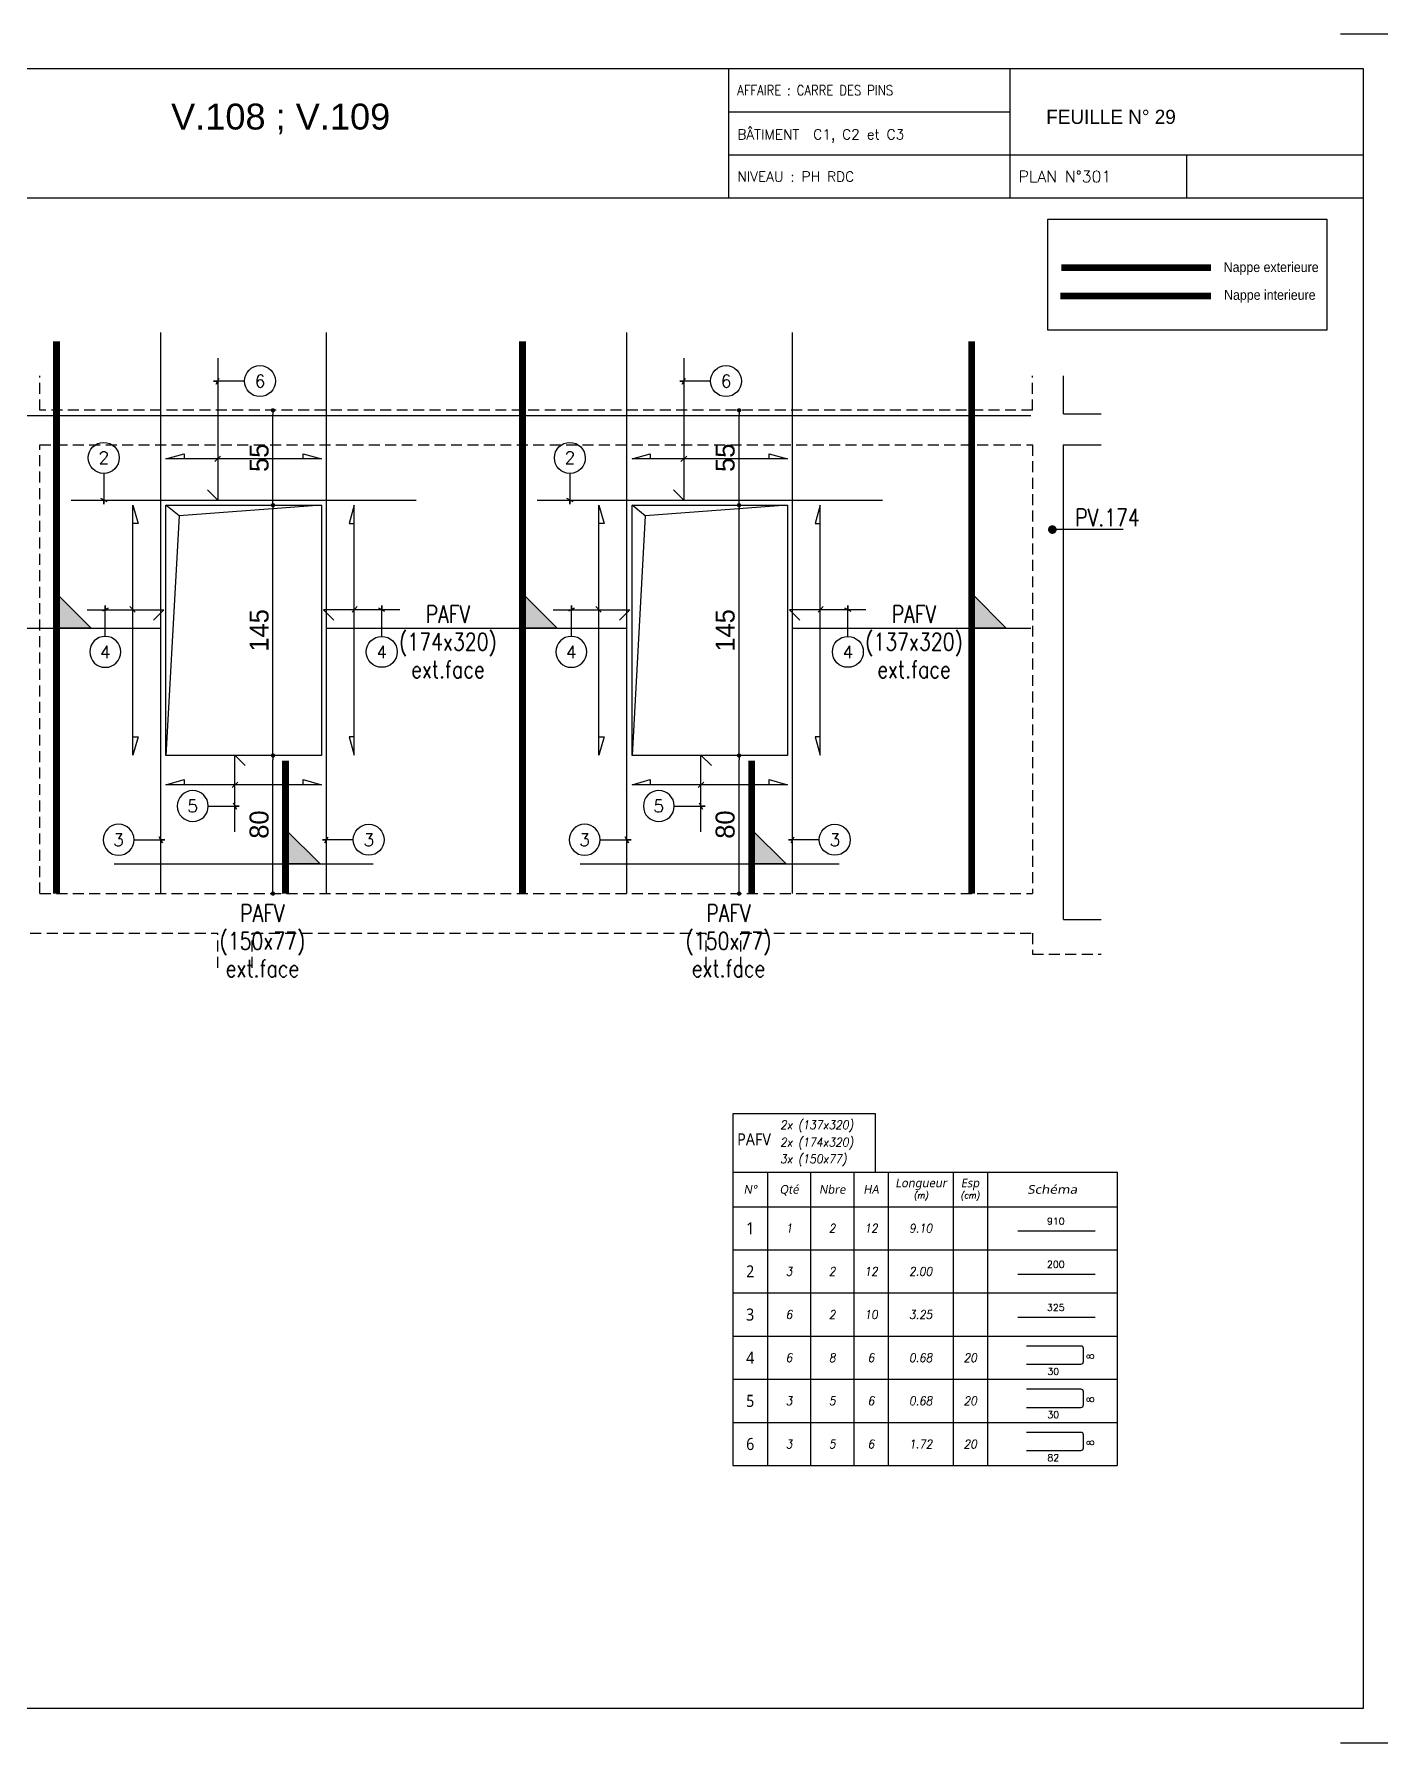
# Model space of a CAD drawing. Header units: metres. Extents: x -5618 to 118954, y -306 to 4637.
# Drawn here: x 21724 to 22504, y 604 to 1594 of the extents above; entities that cross this region are included whole.
import ezdxf
from ezdxf.enums import TextEntityAlignment as Align

# ---------------------------------------------------------------- set-up
doc = ezdxf.new("R2010")
doc.units = ezdxf.units.M
doc.linetypes.add('CACHE', pattern=[9.525, 6.35, -3.175])
for name, color, linetype in [('COTATION', 1, 'Continuous'), ('GO-CARTOUCHE', 7, 'Continuous'), ('GO-FER-HA', 140, 'Continuous'), ('GO-TEXTE-FER', 3, 'Continuous'), ('STR_COTATION', 1, 'Continuous'), ('STR_TS', 22, 'Continuous'), ('STR_TS_TXT', 7, 'Continuous'), ('STR_VOI-POT', 6, 'Continuous')]:
    doc.layers.add(name, color=color, linetype=linetype)
doc.layers.add('Kofragna_forma', color=7, linetype='Continuous', lineweight=70)
doc.styles.add('ARIAL', font='ARIAL.TTF')
doc.styles.add('schéma', font='simplex.shx')
doc.styles.add('Tableau', font='romans.shx', dxfattribs={"width": 0.9, "oblique": 10})
doc.styles.add('Tableau2', font='trebuc.TTF', dxfattribs={"width": 0.9, "oblique": 10})
doc.styles.add('TEXTE', font='romans.shx')
doc.styles.add('TEXTE TS', font='romans.shx', dxfattribs={"width": 0.7, "oblique": 15})
doc.styles.add('TEXTEBA', font='ARIAL.TTF')
doc.dimstyles.new('COUPE-20', dxfattribs={"dimscale": 0.5, "dimtxt": 22, "dimasz": 5, "dimexe": 0.05, "dimexo": 0, "dimgap": 5, "dimtad": 1, "dimdec": 0, "dimdsep": 46, "dimtxsty": 'Standard', "dimblk1": 'DOT', "dimblk2": 'DOT', "dimsah": 1, "dimcen": 0, "dimdle": 150, "dimclrd": 1, "dimclre": 1, "dimclrt": 7, "dimadec": 0, "dimazin": 0, "dimtfac": 1, "dimtdec": 0, "dimtix": 1, "dimtmove": 2, "dimatfit": 3, "dimldrblk": 'DOT', "dimfxl": 0, "dimtvp": 1, "dimtolj": 1, "dimtzin": 0, "dimarcsym": 0})

# ---------------------------------------------------------------- blocks, each defined once
blk = doc.blocks.new('ime')
at = {"layer": 'COTATION', "const_width": 2.5}
blk.add_lwpolyline([(1.25, 0, -1), (-1.25, 0, -1)], format="xyb", close=True, dxfattribs=at)
at = {"layer": 'COTATION'}
blk.add_lwpolyline([(41.09, 0), (0, 0)], dxfattribs=at)
at = {"layer": 'COTATION', "color": 7, "style": 'TEXTE TS', "width": 0.8}
blk.add_attdef('NAME', (9.08, 2), '', height=10, dxfattribs=at)
blk = doc.blocks.new('A$C6F247267')
blk.add_hatch(color=256).paths.add_polyline_path([(0, -0.2), (-0.2, 0), (0, 0)])
blk.add_lwpolyline([(-0.2, 0), (0, 0), (0, -0.2), (-0.2, 0)])
blk = doc.blocks.new('mrega')
at = {"layer": 'STR_TS_TXT', "style": 'TEXTE TS', "width": 0.8}
for tag, p in [('ST10', (14.48, 0)), ('DIM', (14.48, -16)), ('NOTE', (14.48, -32))]:
    blk.add_attdef(tag, text='', height=10, dxfattribs=at).set_placement(p, align=Align.CENTER)
blk = doc.blocks.new('_DOT')
at = {"color": 0, "linetype": 'ByBlock'}
blk.add_line((-0.5, 0), (-1, 0), dxfattribs=at)
at = {"color": 0, "linetype": 'ByBlock', "const_width": 0.5}
blk.add_lwpolyline([(-0.25, 0, 1), (0.25, 0, 1)], format="xyb", close=True, dxfattribs=at)
blk = doc.blocks.new('*D865')
at = {"layer": 'DEFPOINTS', "color": 0, "lineweight": -3, "ltscale": 4.5}
for p in [(21862.25, 1175.79), (21890.27, 1175.79, 187.69), (21886.74, 1095.79, 187.69)]:
    blk.add_point(p, dxfattribs=at)
at = {"layer": 'STR_COTATION', "color": 1, "lineweight": -2, "ltscale": 4.5}
for p, q in [((21862.23, 1175.79), (21862.22, 1175.79)), ((21862.25, 1098.29), (21862.25, 1173.29)), ((21862.23, 1095.79), (21862.22, 1095.79))]:
    blk.add_line(p, q, dxfattribs=at)
at = {"layer": 'STR_COTATION', "color": 1, "lineweight": -2, "ltscale": 4.5, "xscale": 2.5, "yscale": 2.5, "zscale": 2.5}
for p, rotation in [((21862.25, 1175.79), 90), ((21862.25, 1095.79), 270)]:
    blk.add_blockref('_DOT', p, dxfattribs=dict(at, rotation=rotation))
at = {"layer": 'STR_COTATION', "color": 7, "lineweight": -3, "ltscale": 4.5, "insert": (21854.25, 1135.79), "char_height": 11, "attachment_point": 5, "rotation": 90}
blk.add_mtext('\\A1;80', dxfattribs=at)
blk = doc.blocks.new('*D866')
at = {"layer": 'DEFPOINTS', "color": 0, "lineweight": -3, "ltscale": 4.5}
for p in [(21862.25, 1320.79), (21890.27, 1320.79, 187.69), (21890.27, 1175.79, 187.69)]:
    blk.add_point(p, dxfattribs=at)
at = {"layer": 'STR_COTATION', "color": 1, "lineweight": -2, "ltscale": 4.5}
for p, q in [((21862.23, 1320.79), (21862.22, 1320.79)), ((21862.25, 1178.29), (21862.25, 1318.29)), ((21862.23, 1175.79), (21862.22, 1175.79))]:
    blk.add_line(p, q, dxfattribs=at)
at = {"layer": 'STR_COTATION', "color": 1, "lineweight": -2, "ltscale": 4.5, "xscale": 2.5, "yscale": 2.5, "zscale": 2.5}
for p, rotation in [((21862.25, 1320.79), 90), ((21862.25, 1175.79), 270)]:
    blk.add_blockref('_DOT', p, dxfattribs=dict(at, rotation=rotation))
at = {"layer": 'STR_COTATION', "color": 7, "lineweight": -3, "ltscale": 4.5, "insert": (21854.25, 1248.29), "char_height": 11, "attachment_point": 5, "rotation": 90}
blk.add_mtext('\\A1;145', dxfattribs=at)
blk = doc.blocks.new('*D867')
at = {"layer": 'DEFPOINTS', "color": 0, "lineweight": -3, "ltscale": 4.5}
for p in [(21862.25, 1375.79), (21890.27, 1375.79, 187.69), (21890.27, 1320.79, 187.69)]:
    blk.add_point(p, dxfattribs=at)
at = {"layer": 'STR_COTATION', "color": 1, "lineweight": -2, "ltscale": 4.5}
for p, q in [((21862.23, 1375.79), (21862.22, 1375.79)), ((21862.25, 1323.29), (21862.25, 1373.29)), ((21862.23, 1320.79), (21862.22, 1320.79))]:
    blk.add_line(p, q, dxfattribs=at)
at = {"layer": 'STR_COTATION', "color": 1, "lineweight": -2, "ltscale": 4.5, "xscale": 2.5, "yscale": 2.5, "zscale": 2.5}
for p, rotation in [((21862.25, 1375.79), 90), ((21862.25, 1320.79), 270)]:
    blk.add_blockref('_DOT', p, dxfattribs=dict(at, rotation=rotation))
at = {"layer": 'STR_COTATION', "color": 7, "lineweight": -3, "ltscale": 4.5, "insert": (21854.25, 1348.29), "char_height": 11, "attachment_point": 5, "rotation": 90}
blk.add_mtext('\\A1;55', dxfattribs=at)
blk = doc.blocks.new('*D868')
at = {"layer": 'DEFPOINTS', "color": 0, "lineweight": -3, "ltscale": 4.5}
for p in [(22132.25, 1175.79), (22160.27, 1175.79, 187.69), (22156.74, 1095.79, 187.69)]:
    blk.add_point(p, dxfattribs=at)
at = {"layer": 'STR_COTATION', "color": 1, "lineweight": -2, "ltscale": 4.5}
for p, q in [((22132.23, 1175.79), (22132.22, 1175.79)), ((22132.25, 1098.29), (22132.25, 1173.29)), ((22132.23, 1095.79), (22132.22, 1095.79))]:
    blk.add_line(p, q, dxfattribs=at)
at = {"layer": 'STR_COTATION', "color": 1, "lineweight": -2, "ltscale": 4.5, "xscale": 2.5, "yscale": 2.5, "zscale": 2.5}
for p, rotation in [((22132.25, 1175.79), 90), ((22132.25, 1095.79), 270)]:
    blk.add_blockref('_DOT', p, dxfattribs=dict(at, rotation=rotation))
at = {"layer": 'STR_COTATION', "color": 7, "lineweight": -3, "ltscale": 4.5, "insert": (22124.25, 1135.79), "char_height": 11, "attachment_point": 5, "rotation": 90}
blk.add_mtext('\\A1;80', dxfattribs=at)
blk = doc.blocks.new('*D869')
at = {"layer": 'DEFPOINTS', "color": 0, "lineweight": -3, "ltscale": 4.5}
for p in [(22132.25, 1320.79), (22160.27, 1320.79, 187.69), (22160.27, 1175.79, 187.69)]:
    blk.add_point(p, dxfattribs=at)
at = {"layer": 'STR_COTATION', "color": 1, "lineweight": -2, "ltscale": 4.5}
for p, q in [((22132.23, 1320.79), (22132.22, 1320.79)), ((22132.25, 1178.29), (22132.25, 1318.29)), ((22132.23, 1175.79), (22132.22, 1175.79))]:
    blk.add_line(p, q, dxfattribs=at)
at = {"layer": 'STR_COTATION', "color": 1, "lineweight": -2, "ltscale": 4.5, "xscale": 2.5, "yscale": 2.5, "zscale": 2.5}
for p, rotation in [((22132.25, 1320.79), 90), ((22132.25, 1175.79), 270)]:
    blk.add_blockref('_DOT', p, dxfattribs=dict(at, rotation=rotation))
at = {"layer": 'STR_COTATION', "color": 7, "lineweight": -3, "ltscale": 4.5, "insert": (22124.25, 1248.29), "char_height": 11, "attachment_point": 5, "rotation": 90}
blk.add_mtext('\\A1;145', dxfattribs=at)
blk = doc.blocks.new('*D870')
at = {"layer": 'DEFPOINTS', "color": 0, "lineweight": -3, "ltscale": 4.5}
for p in [(22132.25, 1375.79), (22160.27, 1375.79, 187.69), (22160.27, 1320.79, 187.69)]:
    blk.add_point(p, dxfattribs=at)
at = {"layer": 'STR_COTATION', "color": 1, "lineweight": -2, "ltscale": 4.5}
for p, q in [((22132.23, 1375.79), (22132.22, 1375.79)), ((22132.25, 1323.29), (22132.25, 1373.29)), ((22132.23, 1320.79), (22132.22, 1320.79))]:
    blk.add_line(p, q, dxfattribs=at)
at = {"layer": 'STR_COTATION', "color": 1, "lineweight": -2, "ltscale": 4.5, "xscale": 2.5, "yscale": 2.5, "zscale": 2.5}
for p, rotation in [((22132.25, 1375.79), 90), ((22132.25, 1320.79), 270)]:
    blk.add_blockref('_DOT', p, dxfattribs=dict(at, rotation=rotation))
at = {"layer": 'STR_COTATION', "color": 7, "lineweight": -3, "ltscale": 4.5, "insert": (22124.25, 1348.29), "char_height": 11, "attachment_point": 5, "rotation": 90}
blk.add_mtext('\\A1;55', dxfattribs=at)
blk = doc.blocks.new('U')
at = {"layer": 'GO-TEXTE-FER'}
for p, q in [((0, 0), (0, -1)), ((0, 0), (8.9, 0)), ((0.8, 0), (0.8, -1)), ((1.8, 0), (1.8, -1)), ((2.8, 0), (2.8, -1)), ((3.6, 0), (3.6, -1)), ((5.1, 0), (5.1, -1)), ((5.9, 0), (5.9, -1)), ((8.9, 0), (8.9, -1)), ((0, -1), (8.9, -1))]:
    blk.add_line(p, q, dxfattribs=at)
at = {"layer": 'GO-TEXTE-FER', "color": 1}
blk.add_lwpolyline([(6.803, -0.65), (8.063, -0.65, 0.414214), (8.123, -0.59), (8.123, -0.29, 0.414214), (8.063, -0.23), (6.803, -0.23)], format="xyb", dxfattribs=at)
at = {"layer": 'GO-TEXTE-FER', "style": 'Tableau2', "width": 0.9}
blk.add_attdef('NUMERO', text='', height=0.28, dxfattribs=at).set_placement((0.4, -0.5), align=Align.MIDDLE_CENTER)
at = {"layer": 'GO-TEXTE-FER', "color": 1, "style": 'Tableau'}
blk.add_attdef('Largeur', text='', height=0.16, rotation=90, dxfattribs=at).set_placement((8.284, -0.472), align=Align.MIDDLE_CENTER)
at = {"layer": 'GO-TEXTE-FER', "style": 'Tableau', "oblique": 10, "width": 0.9}
for tag, p in [('QUANTITE', (1.3, -0.5)), ('NOMBRE', (2.3, -0.5)), ('NUANCE', (3.2, -0.5)), ('LONGUEUR', (4.35, -0.5)), ('ESPACEMENTS', (5.5, -0.5))]:
    blk.add_attdef(tag, text='', height=0.2, dxfattribs=at).set_placement(p, align=Align.MIDDLE_CENTER)
at = {"layer": 'GO-TEXTE-FER', "color": 1, "style": 'Tableau'}
blk.add_attdef('Longueur', text='', height=0.16, dxfattribs=at).set_placement((7.422, -0.819), align=Align.MIDDLE_CENTER)
blk = doc.blocks.new('Désignation')
at = {"layer": 'GO-TEXTE-FER'}
for p, q in [((0, 0.8), (8.9, 0.8)), ((0, 0.8), (0, 0)), ((0.8, 0.8), (0.8, 0)), ((1.8, 0.8), (1.8, 0)), ((2.8, 0.8), (2.8, 0)), ((3.6, 0.8), (3.6, 0)), ((5.1, 0.8), (5.1, 0)), ((5.9, 0.8), (5.9, 0)), ((8.9, 0.8), (8.9, 0)), ((0, 0), (8.9, 0))]:
    blk.add_line(p, q, dxfattribs=at)
at = {"layer": 'GO-TEXTE-FER', "style": 'Tableau2', "oblique": 10}
for s, p in [('N°', (0.4, 0.4)), ('Qté', (1.3, 0.4)), ('Nbre', (2.3, 0.4)), ('HA', (3.2, 0.4)), ('Longueur', (4.356, 0.55)), ('Esp', (5.494, 0.55))]:
    blk.add_text(s, height=0.2, dxfattribs=at).set_placement(p, align=Align.MIDDLE_CENTER)
at = {"layer": 'GO-TEXTE-FER', "style": 'Tableau2', "oblique": 10, "width": 1.2}
blk.add_text('Schéma', height=0.2, dxfattribs=at).set_placement((7.4, 0.4), align=Align.MIDDLE_CENTER)
at = {"layer": 'GO-TEXTE-FER', "color": 7, "style": 'Tableau', "oblique": 10, "width": 0.9}
for s, p in [('(m)', (4.356, 0.265)), ('(cm)', (5.494, 0.265))]:
    blk.add_text(s, height=0.15, dxfattribs=at).set_placement(p, align=Align.MIDDLE_CENTER)
blk = doc.blocks.new('Barre libre')
at = {"layer": 'GO-TEXTE-FER'}
for p, q in [((0, 0), (0, -1)), ((0, 0), (8.9, 0)), ((0.8, 0), (0.8, -1)), ((1.8, 0), (1.8, -1)), ((2.8, 0), (2.8, -1)), ((3.6, 0), (3.6, -1)), ((5.1, 0), (5.1, -1)), ((5.9, 0), (5.9, -1)), ((8.9, 0), (8.9, -1)), ((0, -1), (8.9, -1))]:
    blk.add_line(p, q, dxfattribs=at)
at = {"layer": 'GO-TEXTE-FER', "color": 1}
blk.add_line((6.603, -0.563), (8.394, -0.563), dxfattribs=at)
at = {"layer": 'GO-TEXTE-FER', "style": 'Tableau2', "width": 0.9}
blk.add_attdef('NUMERO', text='', height=0.28, dxfattribs=at).set_placement((0.4, -0.5), align=Align.MIDDLE_CENTER)
at = {"layer": 'GO-TEXTE-FER', "color": 1, "style": 'Tableau'}
blk.add_attdef('Longueur', text='', height=0.16, dxfattribs=at).set_placement((7.481, -0.336), align=Align.MIDDLE_CENTER)
at = {"layer": 'GO-TEXTE-FER', "style": 'Tableau', "oblique": 10, "width": 0.9}
for tag, p in [('QUANTITE', (1.3, -0.5)), ('NOMBRE', (2.3, -0.5)), ('NUANCE', (3.2, -0.5)), ('LONGUEUR', (4.35, -0.5)), ('ESPACEMENTS', (5.5, -0.5))]:
    blk.add_attdef(tag, text='', height=0.2, dxfattribs=at).set_placement(p, align=Align.MIDDLE_CENTER)

msp = doc.modelspace()

# ---------------------------------------------------------------- linework, layer by layer
for p, q in [((22126.23, 1573.71), (22126.23, 1498.77)), ((22289.2, 1573.74), (22289.2, 1498.77)), ((22126.23, 1548.71), (22289.2, 1548.71)), ((22126.23, 1523.72), (22289.2, 1523.72)), ((22289.2, 1523.74), (22494.06, 1523.74)), ((22391.54, 1523.74), (22391.54, 1498.77))]:
    msp.add_line(p, q)
for points in [[(22514.05, 1560.38), (22514.05, 1593.71), (22480.72, 1593.71)], [(22494.06, 1498.77), (21134.19, 1498.77)], [(22480.72, 603.81), (22514.05, 603.81), (22514.05, 637.14)]]:
    msp.add_lwpolyline(points)
msp.add_lwpolyline([(21134.19, 1573.71), (21134.19, 623.81), (22494.06, 623.81), (22494.06, 1573.71)], close=True)
at = {"layer": 'COTATION'}
for p, q in [((21828.58, 1346.2, 281.53), (21831.93, 1349.15, 281.53)), ((22098.58, 1346.2, 375.38), (22101.93, 1349.15, 375.38)), ((21782.33, 1258.87, 281.53), (21779.38, 1262.22, 281.53)), ((21908.04, 1258.87, 281.53), (21910.99, 1262.22, 281.53)), ((22052.33, 1258.87, 375.38), (22049.38, 1262.22, 375.38)), ((22178.04, 1258.87, 375.38), (22180.99, 1262.22, 375.38)), ((21841.89, 1160.3, 281.53), (21838.54, 1157.35, 281.53)), ((22111.89, 1160.3, 375.38), (22108.54, 1157.35, 375.38))]:
    msp.add_line(p, q, dxfattribs=at)
for points, elevation in [([(21879.71, 1347.67), (21879.71, 1350.67), (21890.27, 1347.67), (21800.27, 1347.67), (21810.82, 1350.67), (21810.82, 1347.67)], 187.69), ([(22149.71, 1347.67), (22149.71, 1350.67), (22160.27, 1347.67), (22070.27, 1347.67), (22080.82, 1350.67), (22080.82, 1347.67)], 281.53), ([(21781.08, 1186.62), (21784.08, 1186.62), (21781.08, 1176.07), (21781.08, 1320.79), (21784.08, 1310.23), (21781.08, 1310.23)], 187.69), ([(21909.29, 1186.62), (21906.29, 1186.62), (21909.29, 1176.07), (21909.29, 1320.79), (21906.29, 1310.23), (21909.29, 1310.23)], 187.69), ([(22051.08, 1186.62), (22054.08, 1186.62), (22051.08, 1176.07), (22051.08, 1320.79), (22054.08, 1310.23), (22051.08, 1310.23)], 281.53), ([(22179.29, 1186.62), (22176.29, 1186.62), (22179.29, 1176.07), (22179.29, 1320.79), (22176.29, 1310.23), (22179.29, 1310.23)], 281.53), ([(21879.71, 1158.83), (21879.71, 1161.83), (21890.27, 1158.83), (21800.27, 1158.83), (21810.82, 1161.83), (21810.82, 1158.83)], 187.69), ([(22149.71, 1158.83), (22149.71, 1161.83), (22160.27, 1158.83), (22070.27, 1158.83), (22080.82, 1161.83), (22080.82, 1158.83)], 281.53)]:
    msp.add_lwpolyline(points, dxfattribs=dict(at, elevation=elevation))
at = {"layer": 'GO-FER-HA'}
for points, elevation in [([(21845.72, 1392.76, -512.322006), (21845.72, 1392.69), (21827.86, 1392.69), (21830.26, 1392.69), (21829.36, 1390.99), (21831.15, 1394.39)], 281.53), ([(22115.72, 1392.76, -512.322006), (22115.72, 1392.69), (22097.86, 1392.69), (22100.26, 1392.69), (22099.36, 1390.99), (22101.15, 1394.39)], 375.38), ([(21764.19, 1339.26, -512.322006), (21764.26, 1339.26), (21764.26, 1321.39), (21764.26, 1323.79), (21765.96, 1322.89), (21762.57, 1324.68)], 93.84), ([(22034.19, 1339.26, -512.322006), (22034.26, 1339.26), (22034.26, 1321.39), (22034.26, 1323.79), (22035.96, 1322.89), (22032.57, 1324.68)], 187.69), ([(21765.05, 1244.83, 512.322006), (21765.12, 1244.83), (21765.12, 1262.69), (21765.12, 1260.29), (21766.81, 1261.19), (21763.42, 1259.4)], 281.53), ([(21925.32, 1244.83, -512.322006), (21925.25, 1244.83), (21925.25, 1262.69), (21925.25, 1260.29), (21923.56, 1261.19), (21926.95, 1259.4)], 281.53), ([(22035.05, 1244.83, 512.322006), (22035.12, 1244.83), (22035.12, 1262.69), (22035.12, 1260.29), (22036.81, 1261.19), (22033.42, 1259.4)], 375.38), ([(22195.32, 1244.83, -512.322006), (22195.25, 1244.83), (22195.25, 1262.69), (22195.25, 1260.29), (22193.56, 1261.19), (22196.95, 1259.4)], 375.38), ([(21824.75, 1146.57, 512.322006), (21824.75, 1146.5), (21842.61, 1146.5), (21840.21, 1146.5), (21841.11, 1144.8), (21839.32, 1148.2)], 281.53), ([(22094.75, 1146.57, 512.322006), (22094.75, 1146.5), (22112.61, 1146.5), (22110.21, 1146.5), (22111.11, 1144.8), (22109.32, 1148.2)], 375.38), ([(21781.8, 1127.01, 512.322006), (21781.8, 1126.94), (21799.67, 1126.94), (21797.27, 1126.94), (21798.16, 1125.24), (21796.37, 1128.63)], 306.24), ([(21908.73, 1127.01, -512.322006), (21908.73, 1126.94), (21890.87, 1126.94), (21893.27, 1126.94), (21892.37, 1125.24), (21894.16, 1128.63)], 306.24), ([(22051.8, 1127.01, 512.322006), (22051.8, 1126.94), (22069.67, 1126.94), (22067.27, 1126.94), (22068.16, 1125.24), (22066.37, 1128.63)], 400.09), ([(22178.73, 1127.01, -512.322006), (22178.73, 1126.94), (22160.87, 1126.94), (22163.27, 1126.94), (22162.37, 1125.24), (22164.16, 1128.63)], 400.09)]:
    msp.add_lwpolyline(points, format="xyb", dxfattribs=dict(at, elevation=elevation))
at = {"layer": 'GO-TEXTE-FER'}
msp.add_lwpolyline([(22128.73, 934.42), (22211.23, 934.42), (22211.23, 968.13), (22128.73, 968.13)], close=True, dxfattribs=at)
at = {"layer": 'Kofragna_forma', "linetype": 'CACHE', "lineweight": -3}
for p, q in [((21727.27, 1375.79, 187.69), (21727.27, 1395.79, 187.69)), ((22302.22, 1375.79, 187.69), (22302.22, 1395.79, 187.69)), ((22302.22, 1375.79, 187.69), (21727.27, 1375.79, 187.69)), ((21727.27, 1095.79, 187.69), (21727.27, 1355.79, 187.69)), ((21727.27, 1355.79, 187.69), (22302.22, 1355.79, 187.69)), ((22302.22, 1355.79, 187.69), (22302.22, 1095.79, 187.69)), ((21727.27, 1095.79, 187.69), (22302.22, 1095.79, 187.69)), ((21569.27, 1072.79, 187.69), (21830.27, 1072.79, 187.69)), ((21830.27, 1052.79, 187.69), (21830.27, 1072.79, 187.69)), ((21850.27, 1052.79, 187.69), (21850.27, 1072.79, 187.69)), ((21850.27, 1072.79, 187.69), (22113.27, 1072.79, 187.69)), ((22113.27, 1052.79, 187.69), (22113.27, 1072.79, 187.69)), ((22133.27, 1052.79, 187.69), (22133.27, 1072.79, 187.69)), ((22133.27, 1072.79, 187.69), (22302.22, 1072.79, 187.69)), ((22302.22, 1072.79, 187.69), (22302.22, 1060.79, 187.69)), ((22302.22, 1060.79, 187.69), (22342.11, 1060.79, 187.69))]:
    msp.add_line(p, q, dxfattribs=at)
at = {"layer": 'Kofragna_forma', "color": 4, "lineweight": -3}
for p, q in [((22320.31, 1373.79, 187.69), (22320.31, 1395.79, 187.69)), ((22320.31, 1373.79, 187.69), (22342.11, 1373.79, 187.69)), ((22320.31, 1080.79, 187.69), (22320.31, 1355.79, 187.69)), ((22320.31, 1355.79, 187.69), (22342.11, 1355.79, 187.69)), ((22320.31, 1080.79, 187.69), (22342.11, 1080.79, 187.69))]:
    msp.add_line(p, q, dxfattribs=at)
for points, elevation in [([(21800.27, 1320.79), (21890.27, 1320.79), (21890.27, 1175.79), (21800.27, 1175.79), (21800.27, 1320.79)], 187.69), ([(21890.27, 1320.79), (21807.91, 1314.67), (21800.27, 1175.79)], 187.69), ([(21807.91, 1314.67), (21800.27, 1320.79)], 93.84), ([(22070.27, 1320.79), (22160.27, 1320.79), (22160.27, 1175.79), (22070.27, 1175.79), (22070.27, 1320.79)], 187.69), ([(22160.27, 1320.79), (22077.91, 1314.67), (22070.27, 1175.79)], 187.69), ([(22077.91, 1314.67), (22070.27, 1320.79)], 93.84)]:
    msp.add_lwpolyline(points, dxfattribs=dict(at, elevation=elevation))
at = {"layer": 'STR_TS', "color": 7}
msp.add_lwpolyline([(22311.16, 1486.45), (22472.71, 1486.45), (22472.71, 1422.16), (22311.16, 1422.16)], close=True, dxfattribs=at)
at = {"layer": 'STR_TS', "linetype": 'CACHE', "ltscale": 2, "const_width": 4}
msp.add_lwpolyline([(22405.58, 1458.45), (22319.02, 1458.45)], dxfattribs=at)
at = {"layer": 'STR_TS', "const_width": 4}
msp.add_lwpolyline([(22405.58, 1442), (22318.46, 1442)], dxfattribs=at)
at = {"layer": 'STR_TS', "linetype": 'CACHE', "ltscale": 2, "const_width": 4}
for points, elevation in [([(21736.86, 1095.79), (21736.86, 1415.79)], 187.69), ([(22006.86, 1095.79), (22006.86, 1415.79)], 187.69), ([(22267.03, 1095.79), (22267.03, 1415.79)], 281.53), ([(21869.55, 1095.79), (21869.55, 1172.79)], 281.53), ([(22139.55, 1095.79), (22139.55, 1172.79)], 375.38)]:
    msp.add_lwpolyline(points, dxfattribs=dict(at, elevation=elevation))
at = {"layer": 'STR_TS', "color": 3}
for points, elevation in [([(21623.27, 1249.64), (21797.27, 1249.64)], 187.69), ([(21893.27, 1249.64), (22067.27, 1249.64)], 187.69), ([(22163.27, 1249.64), (22301.22, 1249.64)], 281.53), ([(21770.27, 1112.98), (21920.27, 1112.98)], 281.53), ([(22040.27, 1112.98), (22190.27, 1112.98)], 375.38)]:
    msp.add_lwpolyline(points, dxfattribs=dict(at, elevation=elevation))
at = {"layer": 'STR_VOI-POT'}
for p, q in [((21797.27, 1095.79, 281.53), (21797.27, 1420.79, 281.53)), ((21893.27, 1095.79, 281.53), (21893.27, 1420.79, 281.53)), ((22067.27, 1095.79, 375.38), (22067.27, 1420.79, 375.38)), ((22163.27, 1095.79, 375.38), (22163.27, 1420.79, 375.38)), ((21391.27, 1372.79, 187.69), (22301.22, 1372.79, 187.69)), ((21745.27, 1323.79, 93.84), (21945.27, 1323.79, 93.84)), ((22015.27, 1323.79, 187.69), (22215.27, 1323.79, 187.69))]:
    msp.add_line(p, q, dxfattribs=at)
for points, elevation in [([(21830.26, 1405.91), (21830.26, 1323.79), (21824.27, 1329.77)], 281.53), ([(22100.26, 1405.91), (22100.26, 1323.79), (22094.27, 1329.77)], 375.38), ([(21754.59, 1260.29), (21798.92, 1260.29), (21792.94, 1254.31)], 281.53), ([(21935.78, 1260.29), (21891.45, 1260.29), (21897.43, 1254.31)], 281.53), ([(22024.59, 1260.29), (22068.92, 1260.29), (22062.94, 1254.31)], 375.38), ([(22205.78, 1260.29), (22161.45, 1260.29), (22167.43, 1254.31)], 375.38), ([(21840.21, 1131.67), (21840.21, 1176), (21846.2, 1170.01)], 281.53), ([(22110.21, 1131.67), (22110.21, 1176), (22116.2, 1170.01)], 375.38)]:
    msp.add_lwpolyline(points, dxfattribs=dict(at, elevation=elevation))

# ---------------------------------------------------------------- block references
at = {"layer": 'COTATION'}
ref = msp.add_blockref('ime', (22313.77, 1306.69, 187.69), dxfattribs=at)
ref.add_attrib('NAME', 'PV.174', (22327.04, 1308.69, 187.69), dxfattribs={"color": 7, "height": 10, "style": 'TEXTE TS', "width": 0.8})
at = {"layer": 'GO-FER-HA', "xscale": 25, "yscale": 25, "zscale": 25}
msp.add_blockref('Désignation', (22128.73, 914.42), dxfattribs=at)
at = {"layer": 'GO-TEXTE-FER', "xscale": 25, "yscale": 25, "zscale": 25}
for name, p, values in [('Barre libre', (22128.73, 914.42), {'NUMERO': '1', 'QUANTITE': '1', 'NOMBRE': '2', 'NUANCE': '12', 'Longueur': '910', 'LONGUEUR': '9.10'}), ('Barre libre', (22128.73, 889.42), {'NUMERO': '2', 'QUANTITE': '3', 'NOMBRE': '2', 'NUANCE': '12', 'Longueur': '200', 'LONGUEUR': '2.00'}), ('Barre libre', (22128.73, 864.42), {'NUMERO': '3', 'QUANTITE': '6', 'NOMBRE': '2', 'NUANCE': '10', 'Longueur': '325', 'LONGUEUR': '3.25'}), ('U', (22128.73, 839.42), {'NUMERO': '4', 'QUANTITE': '6', 'NOMBRE': '8', 'NUANCE': '6', 'Longueur': '30', 'Largeur': '8', 'LONGUEUR': '0.68', 'ESPACEMENTS': '20'}), ('U', (22128.73, 814.42), {'NUMERO': '5', 'QUANTITE': '3', 'NOMBRE': '5', 'NUANCE': '6', 'Longueur': '30', 'Largeur': '8', 'LONGUEUR': '0.68', 'ESPACEMENTS': '20'}), ('U', (22128.73, 789.42), {'NUMERO': '6', 'QUANTITE': '3', 'NOMBRE': '5', 'NUANCE': '6', 'Longueur': '82', 'Largeur': '8', 'LONGUEUR': '1.72', 'ESPACEMENTS': '20'})]:
    msp.add_blockref(name, p, dxfattribs=at).add_auto_attribs(values)
at = {"layer": 'STR_TS', "xscale": 100, "yscale": 100, "zscale": 100, "rotation": 180}
for p in [(21736.86, 1249.64, 187.69), (22006.86, 1249.64, 187.69), (22267.03, 1249.64, 281.53), (21869.55, 1112.98, 281.53), (22139.55, 1112.98, 375.38)]:
    msp.add_blockref('A$C6F247267', p, dxfattribs=at)
at = {"layer": 'STR_TS_TXT'}
for p, values in [((21949.14, 1252.69, 281.53), {'NOTE': 'ext.face', 'ST10': 'PAFV', 'DIM': '(174x320)'}), ((22219.14, 1252.69, 375.38), {'NOTE': 'ext.face', 'ST10': 'PAFV', 'DIM': '(137x320)'}), ((21841.67, 1079.41, 469.22), {'NOTE': 'ext.face', 'ST10': 'PAFV', 'DIM': '(150x77)'}), ((22111.67, 1079.41, 563.06), {'NOTE': 'ext.face', 'ST10': 'PAFV', 'DIM': '(150x77)'})]:
    msp.add_blockref('mrega', p, dxfattribs=at).add_auto_attribs(values)

# ---------------------------------------------------------------- texts
at = {"style": 'schéma', "width": 0.85}
msp.add_text('AFFAIRE : CARRE DES PINS', height=5.8328, dxfattribs=at).set_placement((22131.23, 1558.3))
for s, height, style, p in [('V.108 ; V.109', 15, 'ARIAL', (21803.21, 1538.47, 93.84)), ('BÂTIMENT  C1, C2 et C3', 5.8328, 'schéma', (22131.23, 1532.74)), ('PLAN N°301', 6.666, 'schéma', (22294.2, 1507.89)), ('NIVEAU : PH RDC', 5.8328, 'schéma', (22131.23, 1508.3))]:
    msp.add_text(s, height=height, dxfattribs=dict(style=style)).set_placement(p)
at = {"linetype": 'ByBlock', "lineweight": -3, "ltscale": 4.5}
msp.add_text('FEUILLE N° 29', height=8.2, dxfattribs=at).set_placement((22310.2, 1541.72))
at = {"layer": 'GO-CARTOUCHE', "color": 2, "style": 'TEXTEBA', "width": 0.9}
for s, p in [('Nappe exterieure', (22440.52, 1455.9)), ('Nappe interieure', (22439.75, 1439.81))]:
    msp.add_text(s, height=5.7024, dxfattribs=at).set_placement(p, align=Align.CENTER)
at = {"layer": 'GO-FER-HA', "style": 'TEXTE'}
for s, p in [('6', (21854.78, 1392.69, 375.53)), ('6', (22124.78, 1392.69, 469.38)), ('2', (21764.26, 1348.31, 187.84)), ('2', (22034.26, 1348.31, 281.69)), ('4', (21925.25, 1235.77, 375.53)), ('4', (22195.25, 1235.77, 469.38)), ('3', (21917.79, 1126.94, 400.24)), ('3', (22187.79, 1126.94, 494.09))]:
    msp.add_text(s, height=7.2, rotation=360, dxfattribs=at).set_placement(p, align=Align.MIDDLE_CENTER)
for s, p in [('4', (21765.12, 1235.77, 375.53)), ('4', (22035.12, 1235.77, 469.38)), ('5', (21815.69, 1146.5, 375.53)), ('5', (22085.69, 1146.5, 469.38)), ('3', (21772.74, 1126.94, 400.24)), ('3', (22042.74, 1126.94, 494.09))]:
    msp.add_text(s, height=7.2, dxfattribs=at).set_placement(p, align=Align.MIDDLE_CENTER)
at = {"layer": 'GO-TEXTE-FER', "style": 'Tableau', "oblique": 10, "width": 0.9}
for s, p in [('2x (137x320)', (22156, 959.32)), ('2x (174x320)', (22156, 949.22)), ('3x (150x77)', (22156, 939.56))]:
    msp.add_text(s, height=5.0562, dxfattribs=at).set_placement(p)
at = {"layer": 'GO-TEXTE-FER', "style": 'Tableau2', "width": 0.9}
msp.add_attdef('PAFV', text='1', height=7.08, dxfattribs=at).set_placement((22140.96, 953.42), align=Align.MIDDLE_CENTER)

# ---------------------------------------------------------------- dimensions: what is measured, and where the dimension line sits
at = {"layer": 'STR_COTATION', "lineweight": -3, "ltscale": 4.5}
for base, p1, p2, picture, middle in [((21862.25, 1375.79), (21890.27, 1320.79, 187.69), (21890.27, 1375.79, 187.69), '*D867', (21854.25, 1348.29)), ((22132.25, 1375.79, 93.84), (22160.27, 1320.79, 281.53), (22160.27, 1375.79, 281.53), '*D870', (22124.25, 1348.29, 93.84)), ((21862.25, 1320.79), (21890.27, 1175.79, 187.69), (21890.27, 1320.79, 187.69), '*D866', (21854.25, 1248.29)), ((22132.25, 1320.79, 93.84), (22160.27, 1175.79, 281.53), (22160.27, 1320.79, 281.53), '*D869', (22124.25, 1248.29, 93.84)), ((21862.25, 1175.79), (21886.74, 1095.79, 187.69), (21890.27, 1175.79, 187.69), '*D865', (21854.25, 1135.79)), ((22132.25, 1175.79, 93.84), (22156.74, 1095.79, 281.53), (22160.27, 1175.79, 281.53), '*D868', (22124.25, 1135.79, 93.84))]:
    dim = msp.add_linear_dim(base=base, p1=p1, p2=p2, angle=90, dimstyle='COUPE-20', override={"dimfxl": 0.1}, dxfattribs=at)
    dim.commit()
    dim.dimension.update_dxf_attribs({"geometry": picture, "text_midpoint": middle})

doc.saveas('drawing.dxf')
